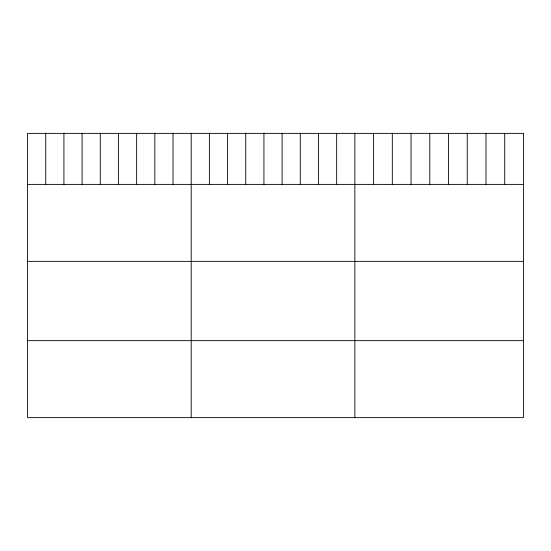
<?xml version="1.0" encoding="UTF-8"?>
<svg xmlns="http://www.w3.org/2000/svg" width="551" height="551" viewBox="0 0 551 551"><rect width="100%" height="100%" fill="white"/><g stroke="black" fill="none" stroke-linecap="round" stroke-linejoin="round"><path stroke-width="0.83" d="M27.55 184.392L523.45 184.392M27.55 261.36L523.45 261.36M27.55 340.656L523.45 340.656M504.716 133.376L504.716 184.392M485.982 133.376L485.982 184.392M467.248 133.376L467.248 184.392M448.514 133.376L448.514 184.392M429.78 133.376L429.78 184.392M411.046 133.376L411.046 184.392M392.312 133.376L392.312 184.392M373.578 133.376L373.578 184.392M354.844 133.376L354.844 417.624M336.661 133.376L336.661 184.392M318.478 133.376L318.478 184.392M300.295 133.376L300.295 184.392M282.112 133.376L282.112 184.392M263.929 133.376L263.929 184.392M245.746 133.376L245.746 184.392M227.563 133.376L227.563 184.392M209.38 133.376L209.38 184.392M191.197 133.376L191.197 417.624M173.014 133.376L173.014 184.392M154.831 133.376L154.831 184.392M136.648 133.376L136.648 184.392M118.465 133.376L118.465 184.392M100.282 133.376L100.282 184.392M82.099 133.376L82.099 184.392M63.916 133.376L63.916 184.392M45.733 133.376L45.733 184.392M523.45 133.376L27.55 133.376L27.55 417.624L523.45 417.624L523.45 133.376"/></g></svg>
